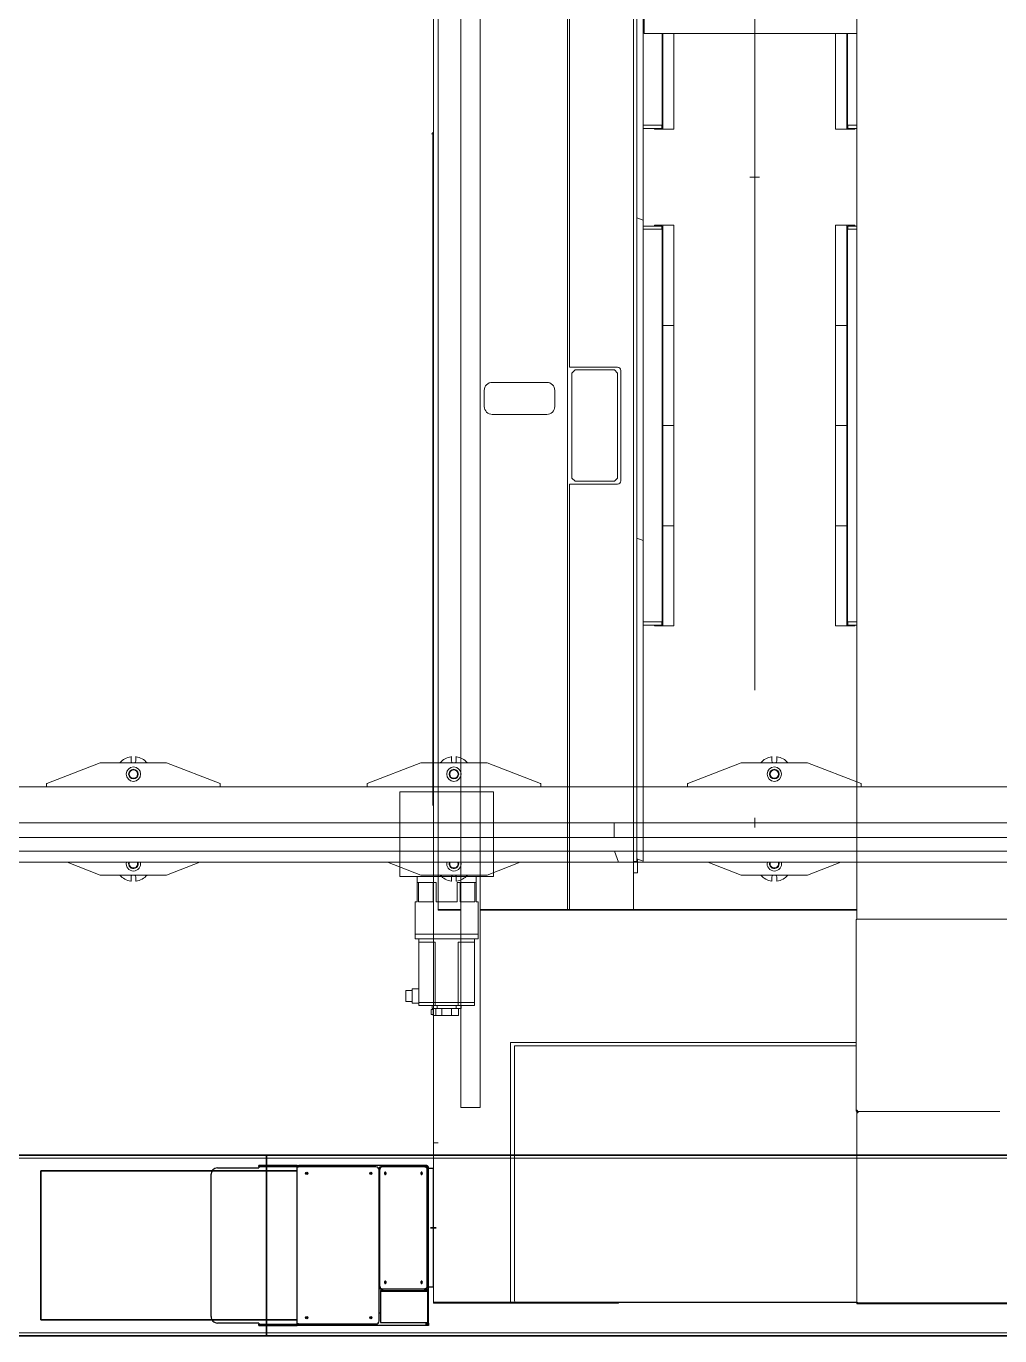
# Model space of a CAD drawing. Extents: x 28911 to 70911, y -59 to 29641.
# Drawn here: x 38938 to 41976, y 17648 to 21734 of the extents above; entities that cross this region are included whole.
import ezdxf
from ezdxf.lldxf.tags import DXFTag

# ---------------------------------------------------------------- set-up
doc = ezdxf.new("R2010")
doc.units = 0
doc.header["$LTSCALE"] = 300
doc.header["$MEASUREMENT"] = 0
for name, pattern in [('553_Civil-Base$0$DASHDOT2', [0.5, 0.25, -0.125, 0, -0.125]), ('CONTINUA', [0]), ('HIDDEN', [0.375, 0.25, -0.125])]:
    doc.linetypes.add(name, pattern=pattern)
for name, color, linetype, lineweight in [('20 CENTERLINE 0.05', 6, 'CENTER', 9), ('22 CONTINUA 0.18', 3, 'Continuous', 18), ('23 CONTINUA 0.35', 4, 'Continuous', 35), ('31 NASCOSTA 0.18', 3, 'HIDDEN', 18)]:
    doc.layers.add(name, color=color, linetype=linetype, lineweight=lineweight)
tags = doc.linetypes.add('CENTER', pattern=[2, 1.25, -0.25, 0.25, -0.25]).pattern_tags.tags
tags[10:11] = [DXFTag(74, 4), DXFTag(75, 0), DXFTag(340, '0'), DXFTag(46, 1.0), DXFTag(50, 0.0), DXFTag(44, 0.0), DXFTag(45, 0.0)]
tags[8:9] = [DXFTag(74, 4), DXFTag(75, 0), DXFTag(340, '0'), DXFTag(46, 1.0), DXFTag(50, 0.0), DXFTag(44, 0.0), DXFTag(45, 0.0)]
tags[6:7] = [DXFTag(74, 4), DXFTag(75, 0), DXFTag(340, '0'), DXFTag(46, 1.0), DXFTag(50, 0.0), DXFTag(44, 0.0), DXFTag(45, 0.0)]
tags[4:5] = [DXFTag(74, 4), DXFTag(75, 0), DXFTag(340, '0'), DXFTag(46, 1.0), DXFTag(50, 0.0), DXFTag(44, 0.0), DXFTag(45, 0.0)]

# ---------------------------------------------------------------- blocks, each defined once
blk = doc.blocks.new('A$C140b60f8')
at = {"layer": '31 NASCOSTA 0.18', "color": 7, "linetype": 'CONTINUA'}
for p, q in [((-4770.4, 108.1), (-4603.4, 172.8)), ((-4603.1, 172.8), (-4594.7, 172.8)), ((-4545.6, 172.8), (-4594.7, 172.8)), ((-4544.3, 172.8), (-4545.6, 172.8)), ((-4455.7, 172.8), (-4544.3, 172.8)), ((-4508.1, 192.3), (-4507.5, 191.8)), ((-4507.5, 190.2), (-4507.5, 178.8)), ((-4492.5, 191.8), (-4491.9, 192.3)), ((-4492.5, 178.8), (-4492.5, 190.2)), ((-4454.4, 172.8), (-4455.7, 172.8)), ((-4405.3, 172.8), (-4454.4, 172.8)), ((-4405.3, 172.8), (-4396.9, 172.8)), ((-4396.6, 172.8), (-4229.6, 108.1)), ((-3770.4, 108.1), (-3603.4, 172.8)), ((-3603.1, 172.8), (-3594.7, 172.8)), ((-3545.6, 172.8), (-3594.7, 172.8)), ((-3544.3, 172.8), (-3545.6, 172.8)), ((-3455.7, 172.8), (-3544.3, 172.8)), ((-3508.1, 192.3), (-3507.5, 191.8)), ((-3507.5, 190.2), (-3507.5, 178.8)), ((-3492.5, 191.8), (-3491.9, 192.3)), ((-3492.5, 178.8), (-3492.5, 190.2)), ((-3454.4, 172.8), (-3455.7, 172.8)), ((-3405.3, 172.8), (-3454.4, 172.8)), ((-3405.3, 172.8), (-3396.9, 172.8)), ((-3396.6, 172.8), (-3229.6, 108.1)), ((-2770.4, 108.1), (-2603.4, 172.8)), ((-2603.1, 172.8), (-2594.7, 172.8)), ((-2545.6, 172.8), (-2594.7, 172.8)), ((-2544.3, 172.8), (-2545.6, 172.8)), ((-2455.7, 172.8), (-2544.3, 172.8)), ((-2508.1, 192.3), (-2507.5, 191.8)), ((-2507.5, 190.2), (-2507.5, 178.8)), ((-2492.5, 191.8), (-2491.9, 192.3)), ((-2492.5, 178.8), (-2492.5, 190.2)), ((-2454.4, 172.8), (-2455.7, 172.8)), ((-2405.3, 172.8), (-2454.4, 172.8)), ((-2405.3, 172.8), (-2396.9, 172.8)), ((-2396.6, 172.8), (-2229.6, 108.1)), ((-6000, 97.8), (0, 97.8)), ((-4771, 98.8), (-4771, 107.1)), ((-4229, 98.8), (-4229, 107.1)), ((-3771, 98.8), (-3771, 107.1)), ((-3229, 98.8), (-3229, 107.1)), ((-2771, 98.8), (-2771, 107.1)), ((-2229, 98.8), (-2229, 107.1)), ((-3000, -13.8), (-6000, -13.8)), ((-1000, -13.8), (-3000, -13.8)), ((-3000, -13.8), (-3000, -60.4)), ((-3000, -60.4), (-6000, -60.4)), ((-1000, -60.4), (-3000, -60.4)), ((0, -102.2), (-6000, -102.2)), ((-6000, -102.2), (0, -102.2)), ((-2998.5, -102.2), (-2986.2, -136.8)), ((-5986.2, -136.8), (-2986.2, -136.8)), ((-4603.4, -177.1), (-4707.3, -136.8)), ((-4292.7, -136.8), (-4396.6, -177.1)), ((-3603.4, -177.1), (-3707.3, -136.8)), ((-3292.7, -136.8), (-3396.6, -177.1)), ((-2986.2, -136.8), (-986.2, -136.8)), ((-2603.4, -177.1), (-2707.3, -136.8)), ((-2292.7, -136.8), (-2396.6, -177.1)), ((-4594.7, -177.2), (-4603.1, -177.2)), ((-4545.6, -177.2), (-4594.7, -177.2)), ((-4544.3, -177.2), (-4545.6, -177.2)), ((-4455.7, -177.2), (-4544.3, -177.2)), ((-4507.5, -196.1), (-4508.1, -196.6)), ((-4507.5, -183.2), (-4507.5, -194.5)), ((-4492.5, -194.5), (-4492.5, -183.2)), ((-4491.9, -196.6), (-4492.5, -196.1)), ((-4454.4, -177.2), (-4455.7, -177.2)), ((-4405.3, -177.2), (-4454.4, -177.2)), ((-4396.9, -177.2), (-4405.3, -177.2)), ((-3594.7, -177.2), (-3603.1, -177.2)), ((-3545.6, -177.2), (-3594.7, -177.2)), ((-3544.3, -177.2), (-3545.6, -177.2)), ((-3455.7, -177.2), (-3544.3, -177.2)), ((-3507.5, -196.1), (-3508.1, -196.6)), ((-3507.5, -183.2), (-3507.5, -194.5)), ((-3492.5, -194.5), (-3492.5, -183.2)), ((-3491.9, -196.6), (-3492.5, -196.1)), ((-3454.4, -177.2), (-3455.7, -177.2)), ((-3405.3, -177.2), (-3454.4, -177.2)), ((-3396.9, -177.2), (-3405.3, -177.2)), ((-2594.7, -177.2), (-2603.1, -177.2)), ((-2545.6, -177.2), (-2594.7, -177.2)), ((-2544.3, -177.2), (-2545.6, -177.2)), ((-2455.7, -177.2), (-2544.3, -177.2)), ((-2507.5, -196.1), (-2508.1, -196.6)), ((-2507.5, -183.2), (-2507.5, -194.5)), ((-2492.5, -194.5), (-2492.5, -183.2)), ((-2491.9, -196.6), (-2492.5, -196.1)), ((-2454.4, -177.2), (-2455.7, -177.2)), ((-2405.3, -177.2), (-2454.4, -177.2)), ((-2396.9, -177.2), (-2405.3, -177.2))]:
    blk.add_line(p, q, dxfattribs=at)
for points in [[(-4507.5, 190.2), (-4507.5, 178.8, 0.236068), (-4504.5, 172.8), (-4495.5, 172.8, 0.236068), (-4492.5, 178.8), (-4492.5, 190.2)], [(-3507.5, 190.2), (-3507.5, 178.8, 0.236068), (-3504.5, 172.8), (-3495.5, 172.8, 0.236068), (-3492.5, 178.8), (-3492.5, 190.2)], [(-2507.5, 190.2), (-2507.5, 178.8, 0.236068), (-2504.5, 172.8), (-2495.5, 172.8, 0.236068), (-2492.5, 178.8), (-2492.5, 190.2)], [(-4492.5, -194.5), (-4492.5, -183.2, 0.236068), (-4495.5, -177.2), (-4504.5, -177.2, 0.236068), (-4507.5, -183.2), (-4507.5, -194.5)], [(-3492.5, -194.5), (-3492.5, -183.2, 0.236068), (-3495.5, -177.2), (-3504.5, -177.2, 0.236068), (-3507.5, -183.2), (-3507.5, -194.5)], [(-2492.5, -194.5), (-2492.5, -183.2, 0.236068), (-2495.5, -177.2), (-2504.5, -177.2, 0.236068), (-2507.5, -183.2), (-2507.5, -194.5)]]:
    blk.add_lwpolyline(points, format="xyb", dxfattribs=at)
for centre, radius in [((-4500, 137.8), 22.5), ((-4500, 137.8), 15), ((-4500, 137.8), 13), ((-3500, 137.8), 22.5), ((-3500, 137.8), 15), ((-3500, 137.8), 13), ((-2500, 137.8), 22.5), ((-2500, 137.8), 15), ((-2500, 137.8), 13)]:
    blk.add_circle(centre, radius, dxfattribs=at)
for centre, radius, start, end in [((-4603.1, 172), 0.83, 90.0509, 111.2656), ((-4500, 137.8), 55, 98.4409, 140.4788), ((-4500, 178.8), 7.5, 180, 233.1301), ((-4500, 178.8), 7.5, 306.8699, 0), ((-4500, 137.8), 55, 39.5212, 81.5591), ((-4396.9, 172), 0.83, 68.7344, 89.9491), ((-3603.1, 172), 0.83, 90.0509, 111.2656), ((-3500, 137.8), 55, 98.4409, 140.4788), ((-3500, 178.8), 7.5, 180, 233.1301), ((-3500, 178.8), 7.5, 306.8699, 0), ((-3500, 137.8), 55, 39.5212, 81.5591), ((-3396.9, 172), 0.83, 68.7344, 89.9491), ((-2603.1, 172), 0.83, 90.0509, 111.2656), ((-2500, 137.8), 55, 98.4409, 140.4788), ((-2500, 178.8), 7.5, 180, 233.1301), ((-2500, 178.8), 7.5, 306.8699, 0), ((-2500, 137.8), 55, 39.5212, 81.5591), ((-2396.9, 172), 0.83, 68.7344, 89.9491), ((-4770, 107.2), 0.998, 113.1168, 181.4669), ((-4770, 98.8), 0.957, 177.3247, 267.0479), ((-4230, 98.8), 0.957, 272.9521, 2.6753), ((-4230, 107.2), 0.998, 358.5331, 66.8832), ((-3770, 107.2), 0.998, 113.1168, 181.4669), ((-3770, 98.8), 0.957, 177.3247, 267.0479), ((-3230, 98.8), 0.957, 272.9521, 2.6753), ((-3230, 107.2), 0.998, 358.5331, 66.8832), ((-2770, 107.2), 0.998, 113.1168, 181.4669), ((-2770, 98.8), 0.957, 177.3247, 267.0479), ((-2230, 98.8), 0.957, 272.9521, 2.6753), ((-2230, 107.2), 0.998, 358.5331, 66.8832), ((-4500, -142.1), 22.5, 166.3756, 270), ((-4500, -142.1), 15, 159.3087, 0), ((-4500, -142.1), 13, 155.94, 0), ((-4500, -142.1), 22.5, 270, 13.6244), ((-4500, -142.1), 13, 0, 24.06), ((-4500, -142.1), 15, 0, 20.6913), ((-3500, -142.1), 22.5, 166.3756, 270), ((-3500, -142.1), 15, 159.3087, 0), ((-3500, -142.1), 13, 155.94, 0), ((-3500, -142.1), 22.5, 270, 13.6244), ((-3500, -142.1), 13, 0, 24.06), ((-3500, -142.1), 15, 0, 20.6913), ((-2500, -142.1), 22.5, 166.3756, 270), ((-2500, -142.1), 15, 159.3087, 0), ((-2500, -142.1), 13, 155.94, 0), ((-2500, -142.1), 22.5, 270, 13.6244), ((-2500, -142.1), 13, 0, 24.06), ((-2500, -142.1), 15, 0, 20.6913), ((-4603.1, -176.3), 0.83, 248.7344, 269.9491), ((-4500, -142.1), 55, 219.5212, 261.5591), ((-4500, -183.2), 7.5, 126.8699, 180), ((-4500, -183.2), 7.5, 0, 53.1301), ((-4500, -142.1), 55, 278.4409, 320.4788), ((-4396.9, -176.3), 0.83, 270.0509, 291.2656), ((-3603.1, -176.3), 0.83, 248.7344, 269.9491), ((-3500, -142.1), 55, 219.5212, 261.5591), ((-3500, -183.2), 7.5, 126.8699, 180), ((-3500, -183.2), 7.5, 0, 53.1301), ((-3500, -142.1), 55, 278.4409, 320.4788), ((-3396.9, -176.3), 0.83, 270.0509, 291.2656), ((-2603.1, -176.3), 0.83, 248.7344, 269.9491), ((-2500, -142.1), 55, 219.5212, 261.5591), ((-2500, -183.2), 7.5, 126.8699, 180), ((-2500, -183.2), 7.5, 0, 53.1301), ((-2500, -142.1), 55, 278.4409, 320.4788), ((-2396.9, -176.3), 0.83, 270.0509, 291.2656)]:
    blk.add_arc(centre, radius, start, end, dxfattribs=at)
for points, knots in [([(-4507.5, 191.8), (-4507.5, 191.7), (-4507.5, 191.7), (-4507.5, 191.3), (-4507.5, 190.8), (-4507.5, 190.4), (-4507.5, 190.2)], [0, 0, 0, 0, 0.250508, 0.500159, 0.749962, 1, 1, 1, 1]), ([(-4492.5, 190.2), (-4492.5, 190.4), (-4492.5, 190.8), (-4492.5, 191.3), (-4492.5, 191.7), (-4492.5, 191.7), (-4492.5, 191.8)], [0, 0, 0, 0, 0.250602, 0.500291, 0.750045, 1, 1, 1, 1]), ([(-3507.5, 191.8), (-3507.5, 191.7), (-3507.5, 191.7), (-3507.5, 191.3), (-3507.5, 190.8), (-3507.5, 190.4), (-3507.5, 190.2)], [0, 0, 0, 0, 0.250508, 0.500159, 0.749962, 1, 1, 1, 1]), ([(-3492.5, 190.2), (-3492.5, 190.4), (-3492.5, 190.8), (-3492.5, 191.3), (-3492.5, 191.7), (-3492.5, 191.7), (-3492.5, 191.8)], [0, 0, 0, 0, 0.250602, 0.500291, 0.750045, 1, 1, 1, 1]), ([(-2507.5, 191.8), (-2507.5, 191.7), (-2507.5, 191.7), (-2507.5, 191.3), (-2507.5, 190.8), (-2507.5, 190.4), (-2507.5, 190.2)], [0, 0, 0, 0, 0.250508, 0.500159, 0.749962, 1, 1, 1, 1]), ([(-2492.5, 190.2), (-2492.5, 190.4), (-2492.5, 190.8), (-2492.5, 191.3), (-2492.5, 191.7), (-2492.5, 191.7), (-2492.5, 191.8)], [0, 0, 0, 0, 0.250602, 0.500291, 0.750045, 1, 1, 1, 1]), ([(-4507.5, -194.5), (-4507.5, -194.7), (-4507.5, -195.1), (-4507.5, -195.6), (-4507.5, -196), (-4507.5, -196), (-4507.5, -196.1)], [0, 0, 0, 0, 0.250602, 0.500291, 0.750045, 1, 1, 1, 1]), ([(-4492.5, -196.1), (-4492.5, -196), (-4492.5, -196), (-4492.5, -195.6), (-4492.5, -195.1), (-4492.5, -194.7), (-4492.5, -194.5)], [0, 0, 0, 0, 0.2505077, 0.5001592, 0.7499619, 1, 1, 1, 1]), ([(-3507.5, -194.5), (-3507.5, -194.7), (-3507.5, -195.1), (-3507.5, -195.6), (-3507.5, -196), (-3507.5, -196), (-3507.5, -196.1)], [0, 0, 0, 0, 0.250602, 0.500291, 0.750045, 1, 1, 1, 1]), ([(-3492.5, -196.1), (-3492.5, -196), (-3492.5, -196), (-3492.5, -195.6), (-3492.5, -195.1), (-3492.5, -194.7), (-3492.5, -194.5)], [0, 0, 0, 0, 0.2505077, 0.5001592, 0.7499619, 1, 1, 1, 1]), ([(-2507.5, -194.5), (-2507.5, -194.7), (-2507.5, -195.1), (-2507.5, -195.6), (-2507.5, -196), (-2507.5, -196), (-2507.5, -196.1)], [0, 0, 0, 0, 0.250602, 0.500291, 0.750045, 1, 1, 1, 1]), ([(-2492.5, -196.1), (-2492.5, -196), (-2492.5, -196), (-2492.5, -195.6), (-2492.5, -195.1), (-2492.5, -194.7), (-2492.5, -194.5)], [0, 0, 0, 0, 0.2505077, 0.5001592, 0.7499619, 1, 1, 1, 1])]:
    blk.add_open_spline(points, degree=3, knots=knots, dxfattribs=at)
blk = doc.blocks.new('A$Cb7a482d4')
at = {"layer": '22 CONTINUA 0.18', "color": 7}
for p, q in [((3000, 281.9), (0, 281.9)), ((0, 281.9), (0, -281.9)), ((3000, 272.8), (0, 272.8)), ((3000, 281.9), (3000, 273.5)), ((3000, 273.5), (3000, 272.8)), ((3000, 272.8), (3000, 267.3)), ((3000, 267.3), (3000, -267.3)), ((3000, -272.8), (0, -272.8)), ((3000, -281.9), (0, -281.9)), ((3000, -267.3), (3000, -272.8)), ((3000, -272.8), (3000, -273.5)), ((3000, -273.5), (3000, -281.9))]:
    blk.add_line(p, q, dxfattribs=at)
at = {"layer": '23 CONTINUA 0.35', "color": 7}
blk.add_lwpolyline([(0, -281.9), (3000, -281.9), (3000, 281.9), (0, 281.9)], close=True, dxfattribs=at)
blk = doc.blocks.new('A$Cfdf04e3a')
at = {"layer": '20 CENTERLINE 0.05'}
for p, q in [((-1108, 0), (-815, 0)), ((-15, 0), (15, 0)), ((0, 15), (0, -15)), ((815, 0), (1108, 0))]:
    blk.add_line(p, q, dxfattribs=at)
at = {"layer": '22 CONTINUA 0.18'}
for p, q in [((-1003.5, 597.9), (-1010.2, 597.9)), ((-1010.2, 597.9), (-1010.2, 590.5)), ((-1010.2, 590.5), (-1010.2, 583.1)), ((-1010.2, 583.1), (-1003.5, 583.1)), ((-1006.5, 579.5), (-1006.5, 570.5)), ((-1006.5, 579.5), (-991, 579.5)), ((-1003.5, 579.5), (-1003.5, 601.5)), ((-995, 601.5), (-1003.5, 601.5)), ((-995, 601.5), (-995, 579.5)), ((-977, 601.5), (-995, 601.5)), ((-991, 579.5), (-991, 570.5)), ((-932, 579.5), (-991, 579.5)), ((-977, 579.5), (-977, 601.5)), ((-946, 601.5), (-977, 601.5)), ((-946, 579.5), (-946, 601.5)), ((-924, 601.5), (-946, 601.5)), ((-932, 570.5), (-932, 579.5)), ((-932, 579.5), (-916.5, 579.5)), ((-924, 579.5), (-924, 601.5)), ((-916.5, 579.5), (-916.5, 570.5)), ((916.5, 579.5), (916.5, 570.5)), ((916.5, 579.5), (932, 579.5)), ((924, 579.5), (924, 601.5)), ((946, 601.5), (924, 601.5)), ((932, 579.5), (991, 579.5)), ((932, 579.5), (932, 570.5)), ((946, 579.5), (946, 601.5)), ((977, 601.5), (946, 601.5)), ((977, 579.5), (977, 601.5)), ((995, 601.5), (977, 601.5)), ((991, 579.5), (991, 570.5)), ((991, 579.5), (1006.5, 579.5)), ((995, 579.5), (995, 601.5)), ((1003.5, 601.5), (995, 601.5)), ((1003.5, 579.5), (1003.5, 601.5)), ((1010.2, 597.9), (1003.5, 597.9)), ((1003.5, 583.1), (1010.2, 583.1)), ((1006.5, 579.5), (1006.5, 570.5)), ((1010.2, 583.1), (1010.2, 597.9)), ((-1069.2, 557.9), (-1088.5, 557.9)), ((-1088.5, 557.9), (-1088.5, 523.1)), ((-1048.5, 562.5), (-1069.2, 562.5)), ((-1069.2, 562.5), (-1069.2, 518.5)), ((-1048.5, 561), (-1048.5, 570.5)), ((-997.5, 570.5), (-1048.5, 570.5)), ((-997.5, 561), (-1048.5, 561)), ((-1048.5, 561), (-1048.5, 482.5)), ((-997.5, 561), (-997.5, 570.5)), ((-925.5, 570.5), (-997.5, 570.5)), ((-925.5, 561), (-997.5, 561)), ((-997.5, 561), (-997.5, 482.5)), ((-925.5, 561), (-925.5, 570.5)), ((-874.5, 570.5), (-925.5, 570.5)), ((-874.5, 561), (-925.5, 561)), ((-925.5, 561), (-925.5, 482.5)), ((-874.5, 561), (-874.5, 570.5)), ((-874.5, 561), (-874.5, 550.5)), ((-874.5, 550.5), (-874.5, 530.5)), ((874.5, 570.5), (874.5, 561)), ((925.5, 570.5), (874.5, 570.5)), ((925.5, 561), (874.5, 561)), ((874.5, 561), (874.5, 482.5)), ((925.5, 561), (925.5, 570.5)), ((997.5, 570.5), (925.5, 570.5)), ((997.5, 561), (925.5, 561)), ((925.5, 482.5), (925.5, 561)), ((997.5, 561), (997.5, 570.5)), ((1048.5, 570.5), (997.5, 570.5)), ((1048.5, 561), (997.5, 561)), ((997.5, 482.5), (997.5, 561)), ((1048.5, 561), (1048.5, 570.5)), ((1069.2, 562.5), (1048.5, 562.5)), ((1048.5, 561), (1048.5, 550.5)), ((1048.5, 550.5), (1048.5, 530.5)), ((1069.2, 518.5), (1069.2, 562.5)), ((1088.5, 557.9), (1069.2, 557.9)), ((1088.5, 523.1), (1088.5, 557.9)), ((-1088.5, 523.1), (-1069.2, 523.1)), ((-1048.5, 518.5), (-1069.2, 518.5)), ((-874.5, 530.5), (-874.5, 482.5)), ((1048.5, 530.5), (1048.5, 482.5)), ((1048.5, 518.5), (1069.2, 518.5)), ((1088.5, 523.1), (1069.2, 523.1)), ((-1048.5, 392.5), (-1048.5, 482.5)), ((-997.5, 372.5), (-997.5, 482.5)), ((-925.5, 372.5), (-925.5, 482.5)), ((-874.5, 482.5), (-874.5, 372.5)), ((874.5, 392.5), (874.5, 482.5)), ((925.5, 482.5), (925.5, 372.5)), ((997.5, 482.5), (997.5, 372.5)), ((1048.5, 482.5), (1048.5, 372.5)), ((-1048.5, 392.5), (-1048.5, 382.5)), ((-1048.5, 372.5), (-1048.5, 382.5)), ((-1048.5, 362.5), (-1048.5, 372.5)), ((-1048.5, 372.5), (-1042.8, 372.5)), ((-1036.7, 372.5), (-1042.8, 372.5)), ((-1036.7, 372.5), (-997.5, 372.5)), ((-886.3, 372.5), (-925.5, 372.5)), ((-880.2, 372.5), (-886.3, 372.5)), ((-874.5, 372.5), (-880.2, 372.5)), ((-874.5, 362.5), (-874.5, 372.5)), ((874.5, 382.5), (874.5, 392.5)), ((874.5, 372.5), (874.5, 382.5)), ((880.2, 372.5), (874.5, 372.5)), ((874.5, 372.5), (874.5, 362.5)), ((886.3, 372.5), (880.2, 372.5)), ((925.5, 372.5), (886.3, 372.5)), ((1036.7, 372.5), (997.5, 372.5)), ((1042.8, 372.5), (1036.7, 372.5)), ((1048.5, 372.5), (1042.8, 372.5)), ((1048.5, 372.5), (1048.5, 362.5)), ((-1059.5, 347.5), (-1059.5, 362.5)), ((-1059.5, 362.5), (-1054.6, 362.5)), ((-1054.6, 347.5), (-1059.5, 347.5)), ((-1059.5, 347.5), (-1059.5, 339.5)), ((-1059.5, 314.5), (-1059.5, 339.5)), ((-1054.6, 362.5), (-868.4, 362.5)), ((-961.5, 347.5), (-1054.6, 347.5)), ((-868.4, 347.5), (-961.5, 347.5)), ((-868.4, 362.5), (-863.5, 362.5)), ((-863.5, 347.5), (-868.4, 347.5)), ((-863.5, 347.5), (-863.5, 362.5)), ((-863.5, 347.5), (-863.5, 339.5)), ((-863.5, 336.8), (-863.5, 339.5)), ((-863.5, 336.6), (-863.5, 339.5)), ((-863.5, 336.8), (-863.5, 336.6)), ((-863.5, 246.5), (-863.5, 336.7)), ((868.4, 362.5), (863.5, 362.5)), ((863.5, 347.5), (863.5, 362.5)), ((863.5, 347.5), (863.5, 339.5)), ((863.5, 347.5), (868.4, 347.5)), ((863.5, 336.8), (863.5, 339.5)), ((863.5, 336.8), (863.5, 336.6)), ((863.5, 336.7), (863.5, 246.5)), ((1054.6, 362.5), (868.4, 362.5)), ((868.4, 347.5), (961.5, 347.5)), ((961.5, 347.5), (1054.6, 347.5)), ((1059.5, 362.5), (1054.6, 362.5)), ((1054.6, 347.5), (1059.5, 347.5)), ((1059.5, 347.5), (1059.5, 362.5)), ((1059.5, 347.5), (1059.5, 339.5)), ((1059.5, 314.5), (1059.5, 339.5)), ((-1059.5, 314.5), (-1059.5, 246.5)), ((1059.5, 246.5), (1059.5, 314.5)), ((-1054, 246.5), (-1059.5, 246.5)), ((-1054, 246.5), (-1054, 186.5)), ((-1054, 246.5), (-1054, 168)), ((-1004, 246.5), (-1049.8, 246.5)), ((-1049.8, 186.5), (-1049.8, 246.5)), ((-1004, 246.5), (-1004, 186.5)), ((-929.1, 246.5), (-993.9, 246.5)), ((-993.9, 186.5), (-993.9, 246.5)), ((-929.1, 246.5), (-929.1, 186.5)), ((-873.2, 246.5), (-919, 246.5)), ((-919, 186.5), (-919, 246.5)), ((-873.2, 246.5), (-873.2, 186.5)), ((-869, 246.5), (-863.5, 246.5)), ((-869, 186.5), (-869, 246.5)), ((-869, 168), (-869, 246.5)), ((869, 246.5), (863.5, 246.5)), ((869, 186.5), (869, 246.5)), ((873.2, 246.5), (919, 246.5)), ((873.2, 246.5), (873.2, 186.5)), ((919, 186.5), (919, 246.5)), ((929.1, 246.5), (993.9, 246.5)), ((929.1, 246.5), (929.1, 186.5)), ((993.9, 186.5), (993.9, 246.5)), ((1004, 246.5), (1049.8, 246.5)), ((1004, 246.5), (1004, 186.5)), ((1049.8, 186.5), (1049.8, 246.5)), ((1054, 246.5), (1054, 186.5)), ((1054, 246.5), (1059.5, 246.5)), ((1054, 246.5), (1054, 168)), ((-1108, 168), (-1108, -96)), ((-988, 168), (-1108, 168)), ((-1054, 186.5), (-1038, 186.5)), ((-1038, 186.5), (-993.9, 186.5)), ((-988, 168), (-815, 168)), ((-988, -96), (-988, 168)), ((-929.1, 186.5), (-885, 186.5)), ((-885, 186.5), (-869, 186.5)), ((-815, -96), (-815, 168)), ((988, 168), (815, 168)), ((815, -96), (815, 168)), ((885, 186.5), (869, 186.5)), ((869, 168), (869, 186.5)), ((929.1, 186.5), (885, 186.5)), ((988, -96), (988, 168)), ((988, 168), (1108, 168)), ((1038, 186.5), (993.9, 186.5)), ((1054, 186.5), (1038, 186.5)), ((1108, 168), (1108, -96)), ((-1108, -96), (-988, -96)), ((-988, -96), (-815, -96)), ((988, -96), (815, -96)), ((1108, -96), (988, -96))]:
    blk.add_line(p, q, dxfattribs=at)
blk = doc.blocks.new('A$C10cb6d12')
at = {"layer": '23 CONTINUA 0.35', "rotation": 180}
blk.add_blockref('A$Cfdf04e3a', (0, -2014), dxfattribs=at)
blk = doc.blocks.new('A$C060a9657')
at = {"color": 8, "ltscale": 50}
for p, q in [((-425, 177.5), (-1225, 177.5)), ((-1225, 177.5), (-1225, -287.5)), ((-425, -287.5), (-1225, -287.5))]:
    blk.add_line(p, q, dxfattribs=at)
at = {"color": 7, "linetype": 'Continuous', "lineweight": 25}
for p, q in [((-693.4, -277), (-693.4, 167)), ((-673.7, 187), (-546.4, 187)), ((-546.4, 187), (-545, 187)), ((-545, 191), (-545, 195)), ((-425, 195), (-545, 195)), ((-545, 191), (-425, 191)), ((-545, 191), (-545, 187)), ((-425, 195), (-420, 195)), ((-420, 191), (-425, 191)), ((-425, -300), (-425, 190)), ((-425, 190), (-421, 190)), ((-179, 190), (-421, 190)), ((-420, 190), (-420, 195)), ((-157.7, 195), (-420, 195)), ((-169, -290), (-169, 180)), ((-167.6, 180), (-167.6, -180)), ((-167, 190), (-165, 190)), ((-167, 184.1), (-167, 190)), ((-165, 190), (-165, 187.8)), ((-26.2, 190), (-160.5, 190)), ((-157.7, 195), (-159, 194.6)), ((-157.7, 195), (-157.7, 195)), ((-157, 195), (-157.7, 195)), ((-23, 195), (-157, 195)), ((-26.2, 190), (-24.8, 190)), ((-23, 191), (-23, 195)), ((-19.5, 187), (-19.7, 187)), ((-19.5, 186.6), (-19.5, 187)), ((-19, 187), (-19.5, 187)), ((-19.1, -180), (-19.1, 180)), ((-15, 187), (-19, 187)), ((-19, 187), (-19, 185.8)), ((-17.7, -180), (-17.7, 180)), ((-15, 185), (-15, 187)), ((0, 185), (-15, 185)), ((-15, -185), (-15, 185)), ((0, -185), (0, 185)), ((-167.6, 155), (-169, 155)), ((-17.7, 155), (-15, 155)), ((-15, -155), (-17.7, -155)), ((-167, -190), (-167, -184.1)), ((-165, -190), (-167, -190)), ((-165, -187.8), (-165, -190)), ((-165, -195), (-165, -199)), ((-157, -195), (-165, -195)), ((-17, -199), (-165, -199)), ((-165, -199), (-165, -203)), ((-165, -203), (-165, -295)), ((-160.5, -190), (-26.2, -190)), ((-157, -195), (-23, -195)), ((-24.8, -190), (-26.2, -190)), ((-23, -191), (-23, -195)), ((-17, -195), (-23, -195)), ((-19.7, -187), (-19.5, -187)), ((-19.5, -187), (-19.5, -186.6)), ((-19, -185.8), (-19, -187)), ((-19, -187), (-15, -187)), ((-19, -193.8), (-19, -195)), ((-17, -195), (-17, -199)), ((-17, -203), (-17, -199)), ((-17, -295), (-17, -203)), ((0, -185), (-15, -185)), ((-15, -187), (-15, -185)), ((-15, -297), (-15, -187)), ((-169, -265), (-165, -265)), ((-546.4, -297), (-673.7, -297)), ((-545, -297), (-546.4, -297)), ((-545, -297), (-545, -301)), ((-545, -305), (-545, -301)), ((-545, -301), (-425, -301)), ((-545, -305), (-425, -305)), ((-421, -300), (-425, -300)), ((-425, -301), (-420, -301)), ((-420, -305), (-425, -305)), ((-421, -300), (-179, -300)), ((-420, -305), (-420, -300)), ((-23, -305), (-420, -305)), ((-165, -295), (-17, -295)), ((-23, -295), (-23, -297)), ((-23, -297), (-23, -305)), ((-19.1, -301), (-23, -301)), ((-19.1, -305), (-23, -305)), ((-19.1, -301), (-19.1, -305)), ((-19.1, -304.3), (-19, -305)), ((-19, -295), (-19, -297)), ((-19, -297), (-15, -297)), ((-19, -305), (-19, -297)), ((-15, -305), (-19, -305)), ((-15, -297), (-15, -305))]:
    blk.add_line(p, q, dxfattribs=at)
at = {"color": 7, "linetype": 'Continuous', "lineweight": 25, "flags": 128}
for points in [[(-160.5, 190), (-161.9, 189.8), (-163.2, 189.2), (-164.5, 188.3), (-165.5, 187.1), (-166.4, 185.6), (-167.1, 183.8), (-167.5, 182), (-167.6, 180)], [(-162.3, 189.7), (-162.2, 190.1), (-161.7, 191.4), (-161, 192.7), (-160.1, 193.7), (-159.2, 194.4), (-158.1, 194.8), (-157, 195)], [(-147.5, 170), (-147.6, 171.1), (-148, 172.1), (-148.6, 172.9), (-149.3, 173.4), (-150.1, 173.5), (-150.9, 173.2), (-151.6, 172.6), (-152.1, 171.7), (-152.4, 170.6), (-152.4, 169.4), (-152.1, 168.3), (-151.6, 167.4), (-150.9, 166.8), (-150.1, 166.5), (-149.3, 166.6), (-148.6, 167.1), (-148, 167.9), (-147.6, 168.9), (-147.5, 170)], [(-149.2, 173.4), (-149.5, 173.2), (-150.2, 172.6), (-150.7, 171.7), (-151, 170.6), (-151, 169.4), (-150.7, 168.3), (-150.2, 167.4), (-149.5, 166.8), (-149.2, 166.6)], [(-148.2, 172.4), (-148.5, 172.5), (-149.2, 172.3), (-149.8, 171.8), (-150.1, 171), (-150.3, 170), (-150.1, 169), (-149.8, 168.2), (-149.2, 167.7), (-148.5, 167.5), (-148.2, 167.6)], [(-34.3, 170), (-34.5, 171.1), (-34.8, 172.1), (-35.4, 172.9), (-36.2, 173.4), (-37, 173.5), (-37.8, 173.2), (-38.5, 172.6), (-39, 171.7), (-39.2, 170.6), (-39.2, 169.4), (-39, 168.3), (-38.5, 167.4), (-37.8, 166.8), (-37, 166.5), (-36.2, 166.6), (-35.4, 167.1), (-34.8, 167.9), (-34.5, 168.9), (-34.3, 170)], [(-36.1, 173.4), (-36.4, 173.2), (-37.1, 172.6), (-37.6, 171.7), (-37.8, 170.6), (-37.8, 169.4), (-37.6, 168.3), (-37.1, 167.4), (-36.4, 166.8), (-36.1, 166.6)], [(-35, 172.4), (-35.4, 172.5), (-36.1, 172.3), (-36.6, 171.8), (-37, 171), (-37.1, 170), (-37, 169), (-36.6, 168.2), (-36.1, 167.7), (-35.4, 167.5), (-35, 167.6)], [(-23, 195), (-24.1, 194.8), (-25.2, 194.4), (-26.1, 193.7), (-27, 192.7), (-27.7, 191.4), (-28.2, 190.1), (-28.2, 190)], [(-19.1, 180), (-19.3, 182), (-19.7, 183.8), (-20.3, 185.6), (-21.2, 187.1), (-22.3, 188.3), (-23.5, 189.2), (-24.8, 189.8), (-26.2, 190)], [(-24.8, 190), (-23.4, 189.8), (-22.1, 189.2), (-20.8, 188.3), (-19.8, 187.1), (-18.9, 185.6), (-18.2, 183.8), (-17.8, 182), (-17.7, 180)], [(-167.6, -180), (-167.5, -182), (-167.1, -183.8), (-166.4, -185.6), (-165.5, -187.1), (-164.5, -188.3), (-163.2, -189.2), (-161.9, -189.8), (-160.5, -190)], [(-157, -195), (-158.1, -194.8), (-159.2, -194.4), (-160.1, -193.7), (-161, -192.7), (-161.7, -191.4), (-162.2, -190.1), (-162.3, -189.7)], [(-147.5, -170), (-147.6, -168.9), (-148, -167.9), (-148.6, -167.1), (-149.3, -166.6), (-150.1, -166.5), (-150.9, -166.8), (-151.6, -167.4), (-152.1, -168.3), (-152.4, -169.4), (-152.4, -170.6), (-152.1, -171.7), (-151.6, -172.6), (-150.9, -173.2), (-150.1, -173.5), (-149.3, -173.4), (-148.6, -172.9), (-148, -172.1), (-147.6, -171.1), (-147.5, -170)], [(-149.2, -166.6), (-149.5, -166.8), (-150.2, -167.4), (-150.7, -168.3), (-151, -169.4), (-151, -170.6), (-150.7, -171.7), (-150.2, -172.6), (-149.5, -173.2), (-149.2, -173.4)], [(-148.2, -167.6), (-148.5, -167.5), (-149.2, -167.7), (-149.8, -168.2), (-150.1, -169), (-150.3, -170), (-150.1, -171), (-149.8, -171.8), (-149.2, -172.3), (-148.5, -172.5), (-148.2, -172.4)], [(-34.3, -170), (-34.5, -168.9), (-34.8, -167.9), (-35.4, -167.1), (-36.2, -166.6), (-37, -166.5), (-37.8, -166.8), (-38.5, -167.4), (-39, -168.3), (-39.2, -169.4), (-39.2, -170.6), (-39, -171.7), (-38.5, -172.6), (-37.8, -173.2), (-37, -173.5), (-36.2, -173.4), (-35.4, -172.9), (-34.8, -172.1), (-34.5, -171.1), (-34.3, -170)], [(-36.1, -166.6), (-36.4, -166.8), (-37.1, -167.4), (-37.6, -168.3), (-37.8, -169.4), (-37.8, -170.6), (-37.6, -171.7), (-37.1, -172.6), (-36.4, -173.2), (-36.1, -173.4)], [(-35, -167.6), (-35.4, -167.5), (-36.1, -167.7), (-36.6, -168.2), (-37, -169), (-37.1, -170), (-37, -171), (-36.6, -171.8), (-36.1, -172.3), (-35.4, -172.5), (-35, -172.4)], [(-26.2, -190), (-24.8, -189.8), (-23.5, -189.2), (-22.3, -188.3), (-21.2, -187.1), (-20.3, -185.6), (-19.7, -183.8), (-19.3, -182), (-19.1, -180)], [(-17.7, -180), (-17.8, -182), (-18.2, -183.8), (-18.9, -185.6), (-19.8, -187.1), (-20.8, -188.3), (-22.1, -189.2), (-23.4, -189.8), (-24.8, -190)]]:
    blk.add_lwpolyline(points, dxfattribs=at)
at = {"color": 7, "linetype": 'Continuous', "lineweight": 25}
for centre, radius in [((-395, 170), 3.5), ((-395, 170), 2.5), ((-195, 170), 3.5), ((-195, 170), 2.5), ((-395, -280), 3.5), ((-395, -280), 2.5), ((-195, -280), 3.5), ((-195, -280), 2.5)]:
    blk.add_circle(centre, radius, dxfattribs=at)
for centre, radius, start, end in [((-673.6, 167.1), 19.9, 90.4835, 180.3936), ((-179, 180), 10, 0, 90), ((-157, 187), 8, 90, 174.2556), ((-22.9, 188.5), 2.45, 92.5202, 143.7308), ((-157, -187), 8, 185.7444, 270), ((-22.3, -189), 6.07, 189.7498, 262.9796), ((-22.9, -188.5), 2.45, 216.2692, 267.4798), ((-673.6, -277.2), 19.8, 179.5232, 269.5997), ((-179, -290), 10, 270, 0)]:
    blk.add_arc(centre, radius, start, end, dxfattribs=at)
for points, knots in [([(-23.3, 189.6), (-23.4, 189.9), (-23.5, 190.5), (-23.6, 190.9), (-23.7, 191), (-23.7, 191)], [0, 0, 0, 0, 0.353069, 0.750368, 1, 1, 1, 1]), ([(-23.1, 189.6), (-23.1, 189.6), (-23.2, 190.1), (-23.2, 190.5), (-23.2, 190.9)], [0, 0, 0, 0, 0.057129, 1, 1, 1, 1]), ([(-15, 187), (-15.1, 187.9), (-15.3, 189.8), (-16.8, 192.3), (-19, 194.1), (-21.2, 194.9), (-22.6, 195), (-23, 195)], [0, 0, 0, 0, 0.2253412, 0.4507226, 0.6761042, 0.9014856, 1, 1, 1, 1]), ([(-19, 187), (-19.1, 187.6), (-19.2, 188.7), (-20.2, 190), (-21.6, 190.9), (-22.5, 191), (-23, 191)], [0, 0, 0, 0, 0.274281, 0.52925, 0.784165, 1, 1, 1, 1]), ([(-23, -191), (-22.4, -190.9), (-21.3, -190.8), (-20, -189.8), (-19.1, -188.4), (-19, -187.5), (-19, -187)], [0, 0, 0, 0, 0.274281, 0.52925, 0.784165, 1, 1, 1, 1]), ([(-23, -195), (-22.1, -194.9), (-20.2, -194.7), (-17.7, -193.2), (-15.9, -191), (-15.1, -188.8), (-15, -187.4), (-15, -187)], [0, 0, 0, 0, 0.225341, 0.450723, 0.676104, 0.901486, 1, 1, 1, 1]), ([(-19.1, -301), (-19.5, -300.9), (-20.1, -300.8), (-21.2, -299.8), (-22.1, -298.4), (-22.7, -297.5), (-23, -297)], [0, 0, 0, 0, 0.276415, 0.529571, 0.782666, 1, 1, 1, 1])]:
    blk.add_open_spline(points, degree=3, knots=knots, dxfattribs=at)
blk = doc.blocks.new('A$Ca74f9bd3')
at = {"ltscale": 50}
blk.add_line((1012, 3278), (994, 3278), dxfattribs=at)
at = {"layer": '20 CENTERLINE 0.05', "color": 7}
for p, q in [((-15, 2014), (15, 2014)), ((0, 2029), (0, 1999)), ((-15, 0), (15, 0)), ((0, 15), (0, -15))]:
    blk.add_line(p, q, dxfattribs=at)
at = {"layer": '20 CENTERLINE 0.05', "color": 6}
blk.add_line((0, -1600), (0, 1600), dxfattribs=at)
at = {"layer": '22 CONTINUA 0.18', "color": 7}
for p, q in [((-322, 3515), (-986, 3515)), ((-322, 3511), (-322, 3515)), ((-318, 3515), (-322, 3515)), ((-318, 3513), (-318, 3515)), ((-322, 3513), (-318, 3513)), ((-322, 3511), (-318, 3511)), ((-318, 2919), (-318, 3511)), ((-318, 3511), (493.5, 3511)), ((-318, 3510), (745, 3510)), ((425.5, 3511), (425.5, 3513)), ((425.5, 3513), (430.5, 3513)), ((430.5, 3513), (515.5, 3513)), ((515.5, 3513), (520.5, 3513)), ((520.5, 3510), (520.5, 3513)), ((520.5, 3513), (525.5, 3513)), ((525.5, 3513), (664.5, 3513)), ((664.5, 3510), (664.5, 3513)), ((664.5, 3513), (669.5, 3513)), ((669.5, 3513), (759.5, 3513)), ((759.5, 3510), (745, 3510)), ((750, 3505), (750, 2710)), ((759.5, 3513), (764.5, 3513)), ((759.5, 3510), (762.5, 3510)), ((762.5, 3510), (1003, 3510)), ((762.5, 2700), (762.5, 3510)), ((764.5, 3510), (764.5, 3513)), ((764.5, 3513), (769.5, 3513)), ((769.5, 3513), (1003, 3513)), ((1003, 3513), (1003, -2636)), ((1003, 3013), (988, 3013)), ((-764.3, 2915), (-322.7, 2915)), ((-320.7, 2915), (-762.3, 2915)), ((-322.2, 2917), (-322, 2917)), ((-322, 2919), (-318, 2919)), ((-322, 2915), (-322, 2917)), ((-320, 2915), (-320.7, 2915)), ((-320, 2913), (-320.2, 2913)), ((-320, 2915), (-320, 2913)), ((-320, 2911), (-316, 2911)), ((-316, 2911), (-316, 2319)), ((857.3, -2197), (857.3, 2903)), ((917.3, 2903), (857.3, 2903)), ((917.3, -2197), (917.3, 2903)), ((745, 2710), (-316, 2710)), ((762.5, 2700), (-316, 2700)), ((750, 2710), (745, 2710)), ((-322.7, 2315), (-987.3, 2315)), ((-762.3, 2315), (-320.7, 2315)), ((-320.7, 2315), (-320, 2315)), ((-318, -2630), (-318, 2311)), ((857.3, 2287), (-318, 2287)), ((-318, 2285), (598.7, 2285)), ((378, -698.8), (378, 2285)), ((578, 957.5), (578, 2285)), ((584, -698.8), (584, 2285)), ((598.7, 2285), (606.6, 2285)), ((606.6, 2285), (857.3, 2285)), ((931.1, 2287), (917.3, 2287)), ((917.3, 2285), (927.8, 2285)), ((927.8, 2285), (938.2, 2285)), ((936.3, 2287), (931.1, 2287)), ((987.2, 2287), (936.3, 2287)), ((938.2, 2285), (986.4, 2285)), ((985, 2287), (985, 2285)), ((986.4, 2285), (988, 2285)), ((988, 2287), (987.2, 2287)), ((988, 2285), (988, 2287)), ((988, -2285), (988, 2285)), ((372.5, 2170), (366, 2170)), ((366, 2127.3), (366, 2170)), ((372.5, 2170), (378, 2170)), ((368, 2126.6), (348.5, 2133.5)), ((348.5, 2133.5), (348.5, 1133.5)), ((368, -698.8), (368, 2135)), ((378, 2135), (368, 2135)), ((1005, 1960), (1005, -130.5)), ((-289.9, 1397.5), (-318, 1397.5)), ((-312.4, 1397.5), (-312.4, 1400)), ((-312.4, 1400), (-310.9, 1400)), ((-310.9, 1400), (-287.4, 1400)), ((-289.9, 1397.5), (-289.9, 1387.5)), ((-287.4, 1400), (-287.4, 1087.5)), ((-287.4, 1400), (-282.4, 1400)), ((-287.4, 1400), (-287.4, 150)), ((-282.4, 1400), (-252.4, 1400)), ((-252.4, 1400), (-252.4, 1087.5)), ((252.4, 1087.5), (252.4, 1400)), ((282.4, 1400), (252.4, 1400)), ((287.4, 1400), (282.4, 1400)), ((287.4, 1087.5), (287.4, 1400)), ((287.4, 150), (287.4, 1400)), ((310.9, 1400), (287.4, 1400)), ((289.9, 1397.5), (289.9, 1387.5)), ((289.9, 1397.5), (348.5, 1397.5)), ((310.9, 1400), (312.4, 1400)), ((312.4, 1400), (312.4, 1397.5)), ((-318, 1387.5), (-289.8, 1387.5)), ((-289.8, 1387.5), (-289.4, 1387.5)), ((-289.4, 162.5), (-289.4, 1387.5)), ((289.4, 1387.5), (289.4, 162.5)), ((289.8, 1387.5), (289.4, 1387.5)), ((289.8, 1387.5), (348.5, 1387.5)), ((348.5, 1133.5), (368, 1126.6)), ((348.5, 1133.5), (348.5, 133.5)), ((-287.4, 1087.5), (-287.4, 775)), ((-287.4, 1087.5), (-282.4, 1087.5)), ((-282.4, 1087.5), (-252.4, 1087.5)), ((-252.4, 1087.5), (-252.4, 775)), ((282.4, 1087.5), (252.4, 1087.5)), ((252.4, 775), (252.4, 1087.5)), ((287.4, 1087.5), (282.4, 1087.5)), ((287.4, 775), (287.4, 1087.5)), ((418, 602.5), (418, 947.5)), ((428, 957.5), (578, 957.5)), ((438.2, 948.7), (428.2, 938.7)), ((456.2, 948.7), (438.2, 948.7)), ((498.7, 948.7), (457.8, 948.7)), ((541.2, 948.7), (500.3, 948.7)), ((560.7, 948.7), (542.8, 948.7)), ((570.7, 938.7), (560.7, 948.7)), ((428.2, 938.7), (428.2, 915.8)), ((428.2, 914.2), (428.2, 845.8)), ((570.7, 915.8), (570.7, 938.7)), ((570.7, 845.8), (570.7, 914.2)), ((428.2, 844.2), (428.2, 775.8)), ((570.7, 775.8), (570.7, 844.2)), ((-287.4, 775), (-282.4, 775)), ((-287.4, 775), (-287.4, 462.5)), ((-282.4, 775), (-252.4, 775)), ((-252.4, 775), (-252.4, 462.5)), ((282.4, 775), (252.4, 775)), ((252.4, 462.5), (252.4, 775)), ((287.4, 775), (282.4, 775)), ((287.4, 462.5), (287.4, 775)), ((428.2, 774.2), (428.2, 705.8)), ((570.7, 705.8), (570.7, 774.2)), ((649, 740), (819, 740)), ((428.2, 704.2), (428.2, 635.8)), ((570.7, 635.8), (570.7, 704.2)), ((624, 665), (624, 715)), ((844, 715), (844, 665)), ((428.2, 634.2), (428.2, 611.2)), ((570.7, 611.2), (570.7, 634.2)), ((819, 640), (649, 640)), ((578, 592.5), (428, 592.5)), ((428.2, 611.2), (438.2, 601.2)), ((438.2, 601.2), (456.2, 601.2)), ((457.8, 601.2), (498.7, 601.2)), ((500.3, 601.2), (541.2, 601.2)), ((542.8, 601.2), (560.7, 601.2)), ((560.7, 601.2), (570.7, 611.2)), ((578, -592.5), (578, 592.5)), ((-287.4, 462.5), (-287.4, 150)), ((-287.4, 462.5), (-282.4, 462.5)), ((-282.4, 462.5), (-252.4, 462.5)), ((-252.4, 462.5), (-252.4, 150)), ((282.4, 462.5), (252.4, 462.5)), ((252.4, 150), (252.4, 462.5)), ((287.4, 462.5), (282.4, 462.5)), ((287.4, 150), (287.4, 462.5)), ((-289.8, 162.5), (-318, 162.5)), ((-289.9, 152.5), (-318, 152.5)), ((-312.4, 150), (-312.4, 152.5)), ((-310.9, 150), (-312.4, 150)), ((-310.9, 150), (-287.4, 150)), ((-289.9, 152.5), (-289.9, 162.5)), ((-289.8, 162.5), (-289.4, 162.5)), ((-287.4, 150), (-282.4, 150)), ((-282.4, 150), (-252.4, 150)), ((282.4, 150), (252.4, 150)), ((287.4, 150), (282.4, 150)), ((310.9, 150), (287.4, 150)), ((289.8, 162.5), (289.4, 162.5)), ((348.5, 162.5), (289.8, 162.5)), ((289.9, 152.5), (289.9, 162.5)), ((289.9, 152.5), (348.5, 152.5)), ((312.4, 150), (310.9, 150)), ((312.4, 152.5), (312.4, 150)), ((348.5, 133.5), (348.5, -525.8)), ((368, 126.6), (348.5, 133.5)), ((-289.9, -152.5), (-318, -152.5)), ((-318, -162.5), (-289.8, -162.5)), ((-312.4, -152.5), (-312.4, -150)), ((-312.4, -150), (-310.9, -150)), ((-310.9, -150), (-287.4, -150)), ((-289.9, -152.5), (-289.9, -162.5)), ((-289.8, -162.5), (-289.4, -162.5)), ((-289.4, -448.8), (-289.4, -162.5)), ((-287.4, -150), (-287.4, -448.8)), ((-287.4, -150), (-282.4, -150)), ((-282.4, -150), (-252.4, -150)), ((-252.4, -150), (-252.4, -448.8)), ((252.4, -448.8), (252.4, -150)), ((282.4, -150), (252.4, -150)), ((287.4, -150), (282.4, -150)), ((287.4, -448.8), (287.4, -150)), ((310.9, -150), (287.4, -150)), ((289.4, -162.5), (289.4, -448.8)), ((289.8, -162.5), (289.4, -162.5)), ((289.8, -162.5), (348.5, -162.5)), ((289.9, -152.5), (289.9, -162.5)), ((289.9, -152.5), (348.5, -152.5)), ((310.9, -150), (312.4, -150)), ((312.4, -150), (312.4, -152.5)), ((1003, -135.5), (1005, -135.5)), ((1005, -130.5), (1005, -135.5)), ((1005, -135.5), (1005, -140.5)), ((1005, -135.5), (1009, -135.5)), ((-318, -448.8), (345, -448.8)), ((345, -453.3), (345, -448.8)), ((345, -525.8), (345, -453.3))]:
    blk.add_line(p, q, dxfattribs=at)
for centre, radius, start, end in [((493.5, 3501), 10, 64.1581, 90), ((745, 3505), 5, 0, 90), ((428, 947.5), 10, 90, 180), ((649, 715), 25, 90, 180), ((819, 715), 25, 0, 90), ((649, 665), 25, 180, 270), ((819, 665), 25, 270, 0), ((428, 602.5), 10, 180, 270)]:
    blk.add_arc(centre, radius, start, end, dxfattribs=at)
for points, knots in [([(-322, 2919), (-322.1, 2918.5), (-322.2, 2917.6), (-322.3, 2916.4), (-322.5, 2915.5), (-322.6, 2915.1), (-322.7, 2915), (-322.7, 2915)], [0, 0, 0, 0, 0.216052, 0.432108, 0.648163, 0.864219, 1, 1, 1, 1]), ([(-322, 2915), (-321.5, 2915), (-320.6, 2915.1), (-319.4, 2915.8), (-318.5, 2916.9), (-318.1, 2918), (-318, 2918.7), (-318, 2919)], [0, 0, 0, 0, 0.216052, 0.432108, 0.648163, 0.864219, 1, 1, 1, 1]), ([(-322, 2917), (-321.8, 2917), (-321.3, 2917.1), (-320.7, 2917.4), (-320.2, 2918), (-320, 2918.5), (-320, 2918.9), (-320, 2919)], [0, 0, 0, 0, 0.2201388, 0.4402776, 0.6603742, 0.8804705, 1, 1, 1, 1]), ([(-320.7, 2915), (-320.7, 2915), (-320.6, 2914.9), (-320.4, 2914.2), (-320.2, 2913.1), (-320.1, 2912), (-320, 2911.3), (-320, 2911)], [0, 0, 0, 0, 0.216052, 0.432108, 0.648163, 0.864219, 1, 1, 1, 1]), ([(-316, 2911), (-316, 2911.5), (-316.1, 2912.4), (-316.8, 2913.6), (-317.9, 2914.5), (-319, 2914.9), (-319.7, 2915), (-320, 2915)], [0, 0, 0, 0, 0.216052, 0.432108, 0.648163, 0.864219, 1, 1, 1, 1]), ([(-318, 2911), (-318, 2911.2), (-318.1, 2911.7), (-318.4, 2912.3), (-319, 2912.8), (-319.5, 2913), (-319.9, 2913), (-320, 2913)], [0, 0, 0, 0, 0.220139, 0.440278, 0.660374, 0.88047, 1, 1, 1, 1]), ([(-318, 2311), (-318, 2311.5), (-318.1, 2312.4), (-318.8, 2313.6), (-319.9, 2314.5), (-321, 2314.9), (-321.7, 2315), (-322, 2315)], [0, 0, 0, 0, 0.216052, 0.432108, 0.648163, 0.864219, 1, 1, 1, 1]), ([(-320, 2315), (-319.5, 2315), (-318.6, 2315.1), (-317.4, 2315.8), (-316.5, 2316.9), (-316.1, 2318), (-316, 2318.7), (-316, 2319)], [0, 0, 0, 0, 0.2160518, 0.4321076, 0.6481634, 0.8642191, 1, 1, 1, 1]), ([(456.2, 948.7), (456.7, 948.7), (457.2, 948.7), (457.8, 948.7), (457.8, 948.7)], [0, 0, 0, 0, 0.938389, 1, 1, 1, 1]), ([(498.7, 948.7), (499.2, 948.7), (499.7, 948.7), (500.3, 948.7), (500.3, 948.7)], [0, 0, 0, 0, 0.9383891, 1, 1, 1, 1]), ([(541.2, 948.7), (541.7, 948.7), (542.2, 948.7), (542.8, 948.7), (542.8, 948.7)], [0, 0, 0, 0, 0.938389, 1, 1, 1, 1]), ([(428.2, 914.2), (428.2, 914.7), (428.2, 915.2), (428.2, 915.8), (428.2, 915.8)], [0, 0, 0, 0, 0.938389, 1, 1, 1, 1]), ([(570.7, 915.8), (570.7, 915.8), (570.7, 915.2), (570.7, 914.7), (570.7, 914.2)], [0, 0, 0, 0, 0.061611, 1, 1, 1, 1]), ([(428.2, 844.2), (428.2, 844.7), (428.2, 845.2), (428.2, 845.8), (428.2, 845.8)], [0, 0, 0, 0, 0.9383891, 1, 1, 1, 1]), ([(570.7, 845.8), (570.7, 845.8), (570.7, 845.2), (570.7, 844.7), (570.7, 844.2)], [0, 0, 0, 0, 0.0616109, 1, 1, 1, 1]), ([(428.2, 774.2), (428.2, 774.7), (428.2, 775.2), (428.2, 775.8), (428.2, 775.8)], [0, 0, 0, 0, 0.938389, 1, 1, 1, 1]), ([(570.7, 775.8), (570.7, 775.8), (570.7, 775.2), (570.7, 774.7), (570.7, 774.2)], [0, 0, 0, 0, 0.061611, 1, 1, 1, 1]), ([(428.2, 704.2), (428.2, 704.7), (428.2, 705.2), (428.2, 705.8), (428.2, 705.8)], [0, 0, 0, 0, 0.9383891, 1, 1, 1, 1]), ([(570.7, 705.8), (570.7, 705.8), (570.7, 705.2), (570.7, 704.7), (570.7, 704.2)], [0, 0, 0, 0, 0.0616109, 1, 1, 1, 1]), ([(428.2, 634.2), (428.2, 634.7), (428.2, 635.2), (428.2, 635.8), (428.2, 635.8)], [0, 0, 0, 0, 0.938389, 1, 1, 1, 1]), ([(570.7, 635.8), (570.7, 635.8), (570.7, 635.2), (570.7, 634.7), (570.7, 634.2)], [0, 0, 0, 0, 0.0616109, 1, 1, 1, 1]), ([(457.8, 601.2), (457.8, 601.2), (457.2, 601.2), (456.7, 601.2), (456.2, 601.2)], [0, 0, 0, 0, 0.061611, 1, 1, 1, 1]), ([(500.3, 601.2), (500.3, 601.2), (499.7, 601.2), (499.2, 601.2), (498.7, 601.2)], [0, 0, 0, 0, 0.0616109, 1, 1, 1, 1]), ([(542.8, 601.2), (542.8, 601.2), (542.2, 601.2), (541.7, 601.2), (541.2, 601.2)], [0, 0, 0, 0, 0.061611, 1, 1, 1, 1])]:
    blk.add_open_spline(points, degree=3, knots=knots, dxfattribs=at)
for points in [[(-322.3, 2917), (-322.1, 2917), (-321.6, 2917.1), (-321, 2917.6), (-320.5, 2918.2), (-320.4, 2918.7), (-320.4, 2919)], [(-318.4, 2911), (-318.4, 2911.3), (-318.5, 2911.8), (-319, 2912.4), (-319.6, 2912.9), (-320.1, 2913), (-320.3, 2913)]]:
    blk.add_open_spline(points, degree=3, dxfattribs=at)
at = {"layer": '23 CONTINUA 0.35', "color": 7}
blk.add_line((-2362, 3513), (-322, 3513), dxfattribs=at)
at = {"ltscale": 50, "rotation": 180}
blk.add_blockref('A$C060a9657', (1003, 3278), dxfattribs=at)
at = {"color": 3, "linetype": '553_Civil-Base$0$DASHDOT2', "ltscale": 50, "rotation": 180}
blk.add_blockref('A$C10cb6d12', (0, 0), dxfattribs=at)

msp = doc.modelspace()

# ---------------------------------------------------------------- block references
at = {"layer": '23 CONTINUA 0.35', "rotation": 180}
for name, p in [('A$Ca74f9bd3', (41211.626, 21262.689)), ('A$Cb7a482d4', (39687.958, 17929.689)), ('A$Cb7a482d4', (42687.958, 17929.689))]:
    msp.add_blockref(name, p, dxfattribs=at)
at = {"layer": '23 CONTINUA 0.35'}
msp.add_blockref('A$C140b60f8', (43772.732, 19262.539), dxfattribs=at)

doc.saveas('drawing.dxf')
